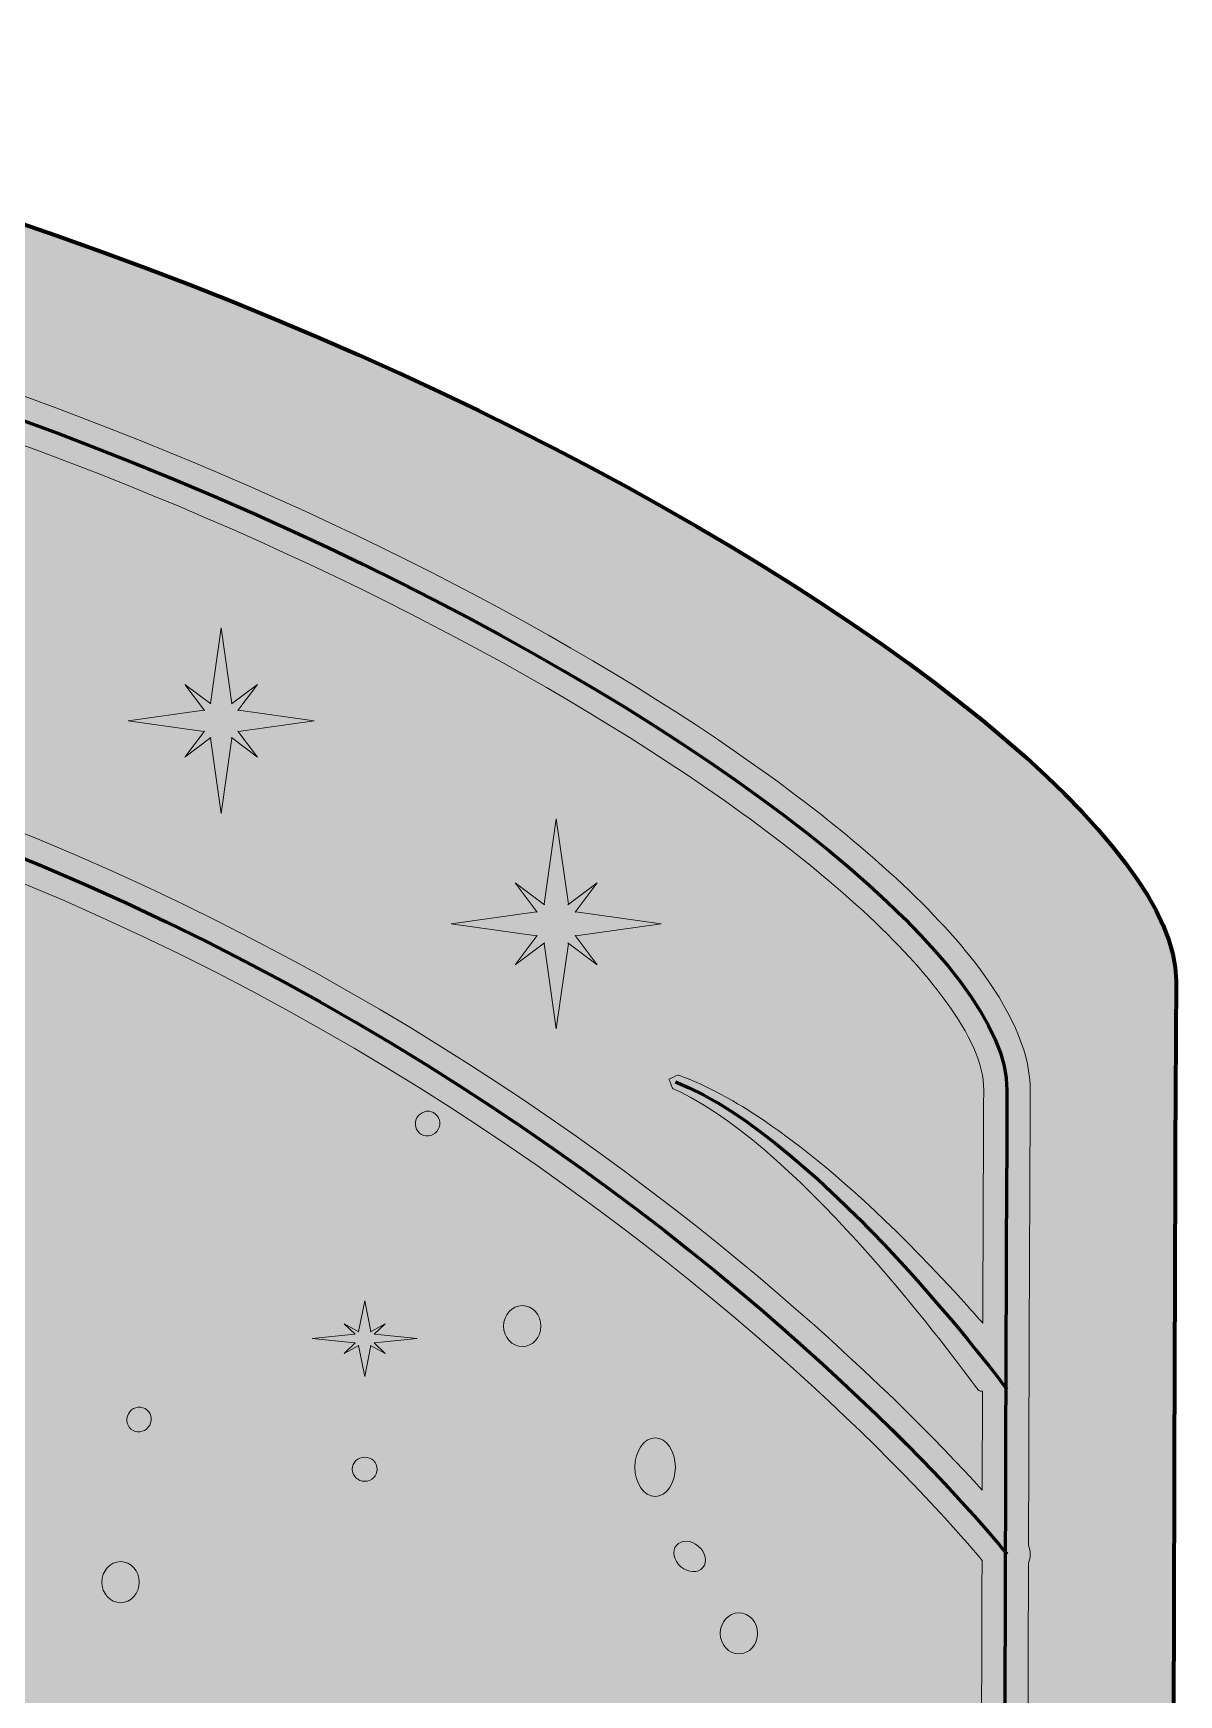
# Model space of a CAD drawing. Header units: millimetres. Extents: x 2.1 to 56, y 0.5 to 70.6.
# Drawn here: x 41.85 to 56.03, y 50 to 70.58 of the extents above; entities that cross this region are included whole.
import ezdxf

# ---------------------------------------------------------------- set-up
doc = ezdxf.new("R2010")
doc.units = ezdxf.units.MM

msp = doc.modelspace()

# ---------------------------------------------------------------- hatches: boundary and pattern name
at = {"true_color": 0x000000, "transparency": 33554687}
h = msp.add_hatch(color=18, dxfattribs=at)
edge = h.paths.add_edge_path(flags=0)
edge.add_spline(control_points=[(2.18, 58.849), (2.121, 62.163), (15.096, 70.58), (29.023, 70.516), (41.935, 70.457), (56.015, 62.173), (56, 58.849), (55.929, 43.515), (56.034, 43.399), (55.624, 27.611), (55.341, 16.727), (31.99, 0.499), (29.023, 0.889), (25.602, 1.338), (2.776, 14.306), (2.557, 29.116), (2.372, 41.574), (2.358, 48.941), (2.18, 58.849)], knot_values=[0, 0, 0, 0, 1, 1, 1, 2, 2, 2, 3, 3, 3, 4, 4, 4, 5, 5, 5, 6, 6, 6, 6], degree=3, periodic=1)
at = {"true_color": 0xffffff, "transparency": 33554687}
for points in [[(44.173, 63.215), (44.173, 62.065), (44.04, 62.28)], [(44.173, 63.193), (44.173, 62.087), (44.062, 62.294)], [(44.173, 63.215), (44.306, 62.28), (44.173, 62.065)], [(44.173, 63.193), (44.283, 62.294), (44.173, 62.087)], [(43.723, 62.514), (44.14, 62.201), (44.173, 62.065)], [(43.723, 62.514), (44.173, 62.065), (44.037, 62.097)], [(43.732, 62.506), (44.126, 62.198), (44.164, 62.073)], [(43.732, 62.506), (44.164, 62.073), (44.04, 62.111)], [(44.622, 62.514), (44.309, 62.097), (44.173, 62.065)], [(44.622, 62.514), (44.173, 62.065), (44.205, 62.201)], [(44.614, 62.506), (44.306, 62.111), (44.182, 62.073)], [(44.614, 62.506), (44.182, 62.073), (44.219, 62.198)], [(43.023, 62.065), (43.957, 62.197), (44.173, 62.065)], [(43.045, 62.065), (43.943, 62.175), (44.151, 62.065)], [(45.323, 62.065), (44.173, 62.065), (44.389, 62.197)], [(45.301, 62.065), (44.195, 62.065), (44.402, 62.175)], [(43.023, 62.065), (44.173, 62.065), (43.957, 61.932)], [(43.045, 62.065), (44.151, 62.065), (43.943, 61.954)], [(43.723, 61.615), (44.037, 62.032), (44.173, 62.065)], [(43.723, 61.615), (44.173, 62.065), (44.14, 61.929)], [(43.732, 61.624), (44.04, 62.018), (44.164, 62.056)], [(43.732, 61.624), (44.164, 62.056), (44.126, 61.932)], [(44.173, 60.915), (44.04, 61.849), (44.173, 62.065)], [(44.173, 60.937), (44.062, 61.835), (44.173, 62.043)], [(44.173, 60.915), (44.173, 62.065), (44.306, 61.849)], [(45.323, 62.065), (44.389, 61.932), (44.173, 62.065)], [(44.622, 61.615), (44.205, 61.929), (44.173, 62.065)], [(44.622, 61.615), (44.173, 62.065), (44.309, 62.032)], [(44.173, 60.937), (44.173, 62.043), (44.283, 61.835)], [(44.614, 61.624), (44.219, 61.932), (44.182, 62.056)], [(44.614, 61.624), (44.182, 62.056), (44.306, 62.018)], [(45.301, 62.065), (44.402, 61.954), (44.195, 62.065)], [(48.323, 60.85), (48.323, 59.55), (48.173, 59.793)], [(48.323, 60.825), (48.323, 59.575), (48.198, 59.809)], [(48.323, 60.85), (48.473, 59.793), (48.323, 59.55)], [(48.323, 60.825), (48.448, 59.809), (48.323, 59.575)], [(47.815, 60.058), (48.286, 59.704), (48.323, 59.55)], [(47.815, 60.058), (48.323, 59.55), (48.169, 59.586)], [(47.824, 60.048), (48.27, 59.7), (48.313, 59.559)], [(47.824, 60.048), (48.313, 59.559), (48.173, 59.602)], [(48.831, 60.058), (48.477, 59.586), (48.323, 59.55)], [(48.831, 60.058), (48.323, 59.55), (48.36, 59.704)], [(48.821, 60.048), (48.473, 59.602), (48.333, 59.559)], [(48.821, 60.048), (48.333, 59.559), (48.375, 59.7)], [(47.023, 59.55), (48.079, 59.7), (48.323, 59.55)], [(49.623, 59.55), (48.323, 59.55), (48.567, 59.7)], [(47.023, 59.55), (48.323, 59.55), (48.079, 59.4)], [(47.048, 59.55), (48.064, 59.675), (48.298, 59.55)], [(47.048, 59.55), (48.298, 59.55), (48.064, 59.425)], [(47.815, 59.041), (48.169, 59.513), (48.323, 59.55)], [(47.815, 59.041), (48.323, 59.55), (48.286, 59.396)], [(47.824, 59.051), (48.173, 59.497), (48.313, 59.54)], [(47.824, 59.051), (48.313, 59.54), (48.27, 59.399)], [(48.323, 58.25), (48.173, 59.306), (48.323, 59.55)], [(48.323, 58.275), (48.198, 59.29), (48.323, 59.525)], [(48.323, 58.25), (48.323, 59.55), (48.473, 59.306)], [(49.623, 59.55), (48.567, 59.4), (48.323, 59.55)], [(48.831, 59.041), (48.36, 59.396), (48.323, 59.55)], [(48.831, 59.041), (48.323, 59.55), (48.477, 59.513)], [(48.323, 58.275), (48.323, 59.525), (48.448, 59.29)], [(48.821, 59.051), (48.375, 59.399), (48.333, 59.54)], [(48.821, 59.051), (48.333, 59.54), (48.473, 59.497)], [(49.598, 59.55), (48.348, 59.55), (48.582, 59.675)], [(49.598, 59.55), (48.582, 59.425), (48.348, 59.55)], [(45.834, 54.466), (45.697, 54.597), (45.879, 54.498), (45.876, 54.501), (45.951, 54.882), (46.026, 54.501), (46.024, 54.498), (46.206, 54.597), (46.069, 54.466), (46.073, 54.468), (46.601, 54.414), (46.073, 54.36), (46.069, 54.361), (46.206, 54.23), (46.024, 54.329), (46.026, 54.326), (45.951, 53.945), (45.876, 54.326), (45.879, 54.329), (45.697, 54.23), (45.834, 54.361), (45.83, 54.36), (45.301, 54.414), (45.83, 54.468)]]:
    msp.add_hatch(color=7, dxfattribs=at).paths.add_polyline_path(points, flags=0)
h = msp.add_hatch(color=7, dxfattribs=at)
edge = h.paths.add_edge_path(flags=0)
edge.add_spline(control_points=[(49.799, 57.594), (51.627, 56.861), (53.906, 53.783), (53.906, 53.783), (53.906, 53.783), (49.799, 57.594), (49.799, 57.594)], knot_values=[0, 0, 0, 0, 1, 1, 1, 2, 2, 2, 2], degree=3, periodic=1)
h = msp.add_hatch(color=7, dxfattribs=at)
edge = h.paths.add_edge_path(flags=0)
edge.add_spline(control_points=[(46.615, 57.172), (46.669, 57.237), (46.765, 57.247), (46.829, 57.194), (46.892, 57.141), (46.899, 57.044), (46.844, 56.979), (46.789, 56.914), (46.693, 56.904), (46.63, 56.958), (46.567, 57.011), (46.56, 57.107), (46.615, 57.172)], knot_values=[0, 0, 0, 0, 1, 1, 1, 2, 2, 2, 3, 3, 3, 4, 4, 4, 4], degree=3, periodic=1)
h = msp.add_hatch(color=7, dxfattribs=at)
edge = h.paths.add_edge_path(flags=0)
edge.add_spline(control_points=[(47.903, 54.821), (48.031, 54.821), (48.134, 54.707), (48.134, 54.567), (48.134, 54.427), (48.031, 54.314), (47.903, 54.314), (47.775, 54.314), (47.671, 54.427), (47.671, 54.567), (47.671, 54.707), (47.775, 54.821), (47.903, 54.821)], knot_values=[0, 0, 0, 0, 1, 1, 1, 2, 2, 2, 3, 3, 3, 4, 4, 4, 4], degree=3, periodic=1)
h = msp.add_hatch(color=7, dxfattribs=at)
edge = h.paths.add_edge_path(flags=0)
edge.add_spline(control_points=[(43.041, 53.507), (43.096, 53.572), (43.192, 53.582), (43.255, 53.528), (43.318, 53.475), (43.325, 53.379), (43.27, 53.314), (43.215, 53.248), (43.119, 53.239), (43.056, 53.292), (42.993, 53.345), (42.986, 53.441), (43.041, 53.507)], knot_values=[0, 0, 0, 0, 1, 1, 1, 2, 2, 2, 3, 3, 3, 4, 4, 4, 4], degree=3, periodic=1)
h = msp.add_hatch(color=7, dxfattribs=at)
edge = h.paths.add_edge_path(flags=0)
edge.add_spline(control_points=[(49.548, 53.184), (49.687, 53.184), (49.799, 53.021), (49.799, 52.821), (49.799, 52.621), (49.687, 52.458), (49.548, 52.458), (49.41, 52.458), (49.297, 52.621), (49.297, 52.821), (49.297, 53.021), (49.41, 53.184), (49.548, 53.184)], knot_values=[0, 0, 0, 0, 1, 1, 1, 2, 2, 2, 3, 3, 3, 4, 4, 4, 4], degree=3, periodic=1)
h = msp.add_hatch(color=7, dxfattribs=at)
edge = h.paths.add_edge_path(flags=0)
edge.add_spline(control_points=[(45.951, 52.945), (46.037, 52.945), (46.106, 52.878), (46.106, 52.795), (46.106, 52.712), (46.037, 52.645), (45.951, 52.645), (45.866, 52.645), (45.797, 52.712), (45.797, 52.795), (45.797, 52.878), (45.866, 52.945), (45.951, 52.945)], knot_values=[0, 0, 0, 0, 1, 1, 1, 2, 2, 2, 3, 3, 3, 4, 4, 4, 4], degree=3, periodic=1)
h = msp.add_hatch(color=7, dxfattribs=at)
edge = h.paths.add_edge_path(flags=0)
edge.add_spline(control_points=[(49.811, 51.852), (49.871, 51.923), (49.993, 51.919), (50.083, 51.842), (50.174, 51.766), (50.199, 51.647), (50.14, 51.576), (50.08, 51.506), (49.958, 51.51), (49.868, 51.586), (49.777, 51.663), (49.752, 51.782), (49.811, 51.852)], knot_values=[0, 0, 0, 0, 1, 1, 1, 2, 2, 2, 3, 3, 3, 4, 4, 4, 4], degree=3, periodic=1)
h = msp.add_hatch(color=7, dxfattribs=at)
edge = h.paths.add_edge_path(flags=0)
edge.add_spline(control_points=[(42.927, 51.65), (43.055, 51.65), (43.159, 51.536), (43.159, 51.396), (43.159, 51.256), (43.055, 51.142), (42.927, 51.142), (42.799, 51.142), (42.695, 51.256), (42.695, 51.396), (42.695, 51.536), (42.799, 51.65), (42.927, 51.65)], knot_values=[0, 0, 0, 0, 1, 1, 1, 2, 2, 2, 3, 3, 3, 4, 4, 4, 4], degree=3, periodic=1)
h = msp.add_hatch(color=7, dxfattribs=at)
edge = h.paths.add_edge_path(flags=0)
edge.add_spline(control_points=[(50.586, 51.016), (50.713, 51.016), (50.817, 50.902), (50.817, 50.762), (50.817, 50.622), (50.713, 50.508), (50.586, 50.508), (50.458, 50.508), (50.354, 50.622), (50.354, 50.762), (50.354, 50.902), (50.458, 51.016), (50.586, 51.016)], knot_values=[0, 0, 0, 0, 1, 1, 1, 2, 2, 2, 3, 3, 3, 4, 4, 4, 4], degree=3, periodic=1)
at = {"true_color": 0x0d0000, "transparency": 33554687}
h = msp.add_hatch(color=18, dxfattribs=at)
edge = h.paths.add_edge_path(flags=0)
edge.add_spline(control_points=[(17.389, 34.55), (14.831, 35.782), (12.519, 37.057), (10.631, 38.316), (5.843, 41.509), (5.877, 43.423), (5.959, 44.117), (6.046, 44.853), (6.499, 45.302), (6.985, 45.569), (7.396, 45.796), (7.824, 45.88), (7.967, 45.915), (8.05, 45.936), (8.567, 45.939), (9.101, 45.902), (9.425, 45.879), (9.755, 45.841), (9.998, 45.8), (9.998, 45.8), (9.949, 45.905), (9.949, 45.905), (9.892, 46.025), (9.886, 46.162), (9.931, 46.287), (9.931, 46.287), (10.09, 46.73), (10.09, 46.73), (10.135, 46.855), (10.228, 46.957), (10.348, 47.013), (10.348, 47.013), (10.426, 47.05), (10.426, 47.05), (10.417, 47.066), (10.409, 47.082), (10.401, 47.098), (10.401, 47.098), (9.442, 49.135), (9.442, 49.135), (9.324, 49.385), (9.431, 49.683), (9.681, 49.8), (9.681, 49.8), (11.037, 50.439), (11.037, 50.439), (11.287, 50.556), (11.585, 50.449), (11.702, 50.199), (11.702, 50.199), (12.661, 48.162), (12.661, 48.162), (12.669, 48.146), (12.676, 48.129), (12.682, 48.112), (12.682, 48.112), (12.76, 48.149), (12.76, 48.149), (12.88, 48.206), (13.018, 48.212), (13.142, 48.167), (13.142, 48.167), (13.586, 48.008), (13.586, 48.008), (13.711, 47.963), (13.813, 47.87), (13.869, 47.75), (13.869, 47.75), (15.005, 45.338), (15.005, 45.338), (15.061, 45.218), (15.068, 45.08), (15.023, 44.956), (15.023, 44.956), (14.863, 44.512), (14.863, 44.512), (14.818, 44.387), (14.726, 44.286), (14.606, 44.229), (14.606, 44.229), (14.529, 44.193), (14.529, 44.193), (14.533, 44.186), (14.537, 44.178), (14.541, 44.17), (14.541, 44.17), (15.5, 42.134), (15.5, 42.134), (15.617, 41.884), (15.51, 41.586), (15.26, 41.468), (15.26, 41.468), (13.905, 40.83), (13.905, 40.83), (13.655, 40.712), (13.357, 40.82), (13.239, 41.069), (13.239, 41.069), (12.28, 43.106), (12.28, 43.106), (12.277, 43.114), (12.273, 43.122), (12.27, 43.129), (12.27, 43.129), (12.194, 43.093), (12.194, 43.093), (12.074, 43.037), (11.936, 43.03), (11.811, 43.075), (11.811, 43.075), (11.368, 43.235), (11.368, 43.235), (11.243, 43.28), (11.141, 43.372), (11.085, 43.492), (11.085, 43.492), (10.439, 44.864), (10.439, 44.864), (10.369, 44.81), (10.285, 44.775), (10.193, 44.764), (9.667, 44.703), (9.114, 44.675), (8.648, 44.538), (8.312, 44.44), (8.024, 44.286), (7.894, 43.944), (7.796, 43.687), (7.896, 43.387), (8.095, 43.038), (8.364, 42.565), (8.828, 42.041), (9.456, 41.471), (11.115, 39.966), (13.877, 38.192), (17.378, 36.375), (17.812, 42.616), (23.01, 47.551), (29.349, 47.551), (35.673, 47.551), (40.86, 42.641), (41.317, 36.423), (41.611, 36.276), (41.907, 36.126), (42.204, 35.973), (42.481, 35.831), (46.493, 33.845), (49.395, 31.648), (50.697, 30.663), (51.773, 29.626), (52.248, 28.693), (52.609, 27.986), (52.644, 27.303), (52.295, 26.743), (51.982, 26.241), (51.31, 25.8), (50.1, 25.601), (49.205, 25.453), (47.984, 25.425), (46.367, 25.57), (43.985, 25.784), (41.079, 26.333), (37.927, 27.129), (35.748, 24.898), (32.709, 23.512), (29.349, 23.512), (23.056, 23.512), (17.888, 28.375), (17.389, 34.55)], knot_values=[0, 0, 0, 0, 1, 1, 1, 2, 2, 2, 3, 3, 3, 4, 4, 4, 5, 5, 5, 6, 6, 6, 7, 7, 7, 8, 8, 8, 9, 9, 9, 10, 10, 10, 11, 11, 11, 12, 12, 12, 13, 13, 13, 14, 14, 14, 15, 15, 15, 16, 16, 16, 17, 17, 17, 18, 18, 18, 19, 19, 19, 20, 20, 20, 21, 21, 21, 22, 22, 22, 23, 23, 23, 24, 24, 24, 25, 25, 25, 26, 26, 26, 27, 27, 27, 28, 28, 28, 29, 29, 29, 30, 30, 30, 31, 31, 31, 32, 32, 32, 33, 33, 33, 34, 34, 34, 35, 35, 35, 36, 36, 36, 37, 37, 37, 38, 38, 38, 39, 39, 39, 40, 40, 40, 41, 41, 41, 42, 42, 42, 43, 43, 43, 44, 44, 44, 45, 45, 45, 46, 46, 46, 47, 47, 47, 48, 48, 48, 49, 49, 49, 50, 50, 50, 51, 51, 51, 52, 52, 52, 53, 53, 53, 54, 54, 54, 55, 55, 55, 56, 56, 56, 56], degree=3, periodic=1)
edge = h.paths.add_edge_path(flags=0)
edge.add_spline(control_points=[(41.347, 35.285), (41.293, 32.609), (40.364, 30.146), (38.835, 28.172), (42.856, 27.132), (46.266, 26.584), (48.594, 26.61), (49.441, 26.619), (50.136, 26.703), (50.651, 26.878), (51.032, 27.007), (51.306, 27.166), (51.403, 27.423), (51.494, 27.663), (51.411, 27.942), (51.239, 28.264), (51.003, 28.704), (50.592, 29.19), (50.033, 29.718), (48.317, 31.34), (45.263, 33.294), (41.347, 35.285)], knot_values=[0, 0, 0, 0, 1, 1, 1, 2, 2, 2, 3, 3, 3, 4, 4, 4, 5, 5, 5, 6, 6, 6, 7, 7, 7, 7], degree=3, periodic=1)

# ---------------------------------------------------------------- linework, layer by layer
at = {"color": 18, "linetype": 'Continuous', "lineweight": 9, "true_color": 0x000000}
for points in [[(43.965, 62.193), (43.723, 62.514), (44.045, 62.273), (44.04, 62.28), (44.173, 63.215), (44.306, 62.28), (44.301, 62.273), (44.622, 62.514), (44.381, 62.193), (44.389, 62.197), (45.323, 62.065), (44.389, 61.932), (44.381, 61.937), (44.622, 61.615), (44.301, 61.857), (44.306, 61.849), (44.173, 60.915), (44.04, 61.849), (44.045, 61.857), (43.723, 61.615), (43.965, 61.937), (43.957, 61.932), (43.023, 62.065), (43.957, 62.197), (43.965, 62.193)], [(48.088, 59.694), (47.815, 60.058), (48.178, 59.785), (48.173, 59.793), (48.323, 60.85), (48.473, 59.793), (48.468, 59.785), (48.831, 60.058), (48.558, 59.694), (48.567, 59.7), (49.623, 59.55), (48.567, 59.4), (48.558, 59.405), (48.831, 59.041), (48.468, 59.314), (48.473, 59.306), (48.323, 58.25), (48.173, 59.306), (48.178, 59.314), (47.815, 59.041), (48.088, 59.405), (48.079, 59.4), (47.023, 59.55), (48.079, 59.7), (48.088, 59.694)], [(45.834, 54.466), (45.697, 54.597), (45.879, 54.498), (45.876, 54.501), (45.951, 54.882), (46.026, 54.501), (46.024, 54.498), (46.206, 54.597), (46.069, 54.466), (46.073, 54.468), (46.601, 54.414), (46.073, 54.36), (46.069, 54.361), (46.206, 54.23), (46.024, 54.329), (46.026, 54.326), (45.951, 53.945), (45.876, 54.326), (45.879, 54.329), (45.697, 54.23), (45.834, 54.361), (45.83, 54.36), (45.301, 54.414), (45.83, 54.468), (45.834, 54.466)]]:
    msp.add_lwpolyline(points, close=True, dxfattribs=at)
at = {"color": 7, "linetype": 'Continuous', "lineweight": 158, "true_color": 0xffffff}
msp.add_open_spline([(2.18, 58.849), (2.358, 48.941), (2.372, 41.574), (2.557, 29.116), (2.776, 14.306), (25.602, 1.338), (29.023, 0.889), (31.99, 0.499), (55.341, 16.727), (55.624, 27.611), (56.034, 43.399), (55.929, 43.515), (56, 58.849), (56.015, 62.173), (41.935, 70.457), (29.023, 70.516), (15.096, 70.58), (2.121, 62.163), (2.18, 58.849)], degree=3, knots=[0, 0, 0, 0, 1, 1, 1, 2, 2, 2, 3, 3, 3, 4, 4, 4, 5, 5, 5, 6, 6, 6, 6], dxfattribs=at)
at = {"color": 18, "linetype": 'Continuous', "lineweight": 9, "true_color": 0x000000}
for points, knots in [([(54.172, 51.633), (54.147, 42.936), (54.164, 40.895), (53.847, 28.675), (53.783, 26.218), (52.481, 23.466), (50.482, 20.715), (47.528, 16.65), (43.056, 12.573), (38.944, 9.44), (35.741, 6.998), (32.755, 5.129), (30.875, 4.276), (30.005, 3.881), (29.348, 3.708), (28.991, 3.755), (28.501, 3.819), (27.594, 4.146), (26.407, 4.713), (23.715, 6), (19.533, 8.526), (15.533, 11.868), (9.787, 16.671), (4.436, 23.161), (4.333, 30.067), (4.163, 41.555), (4.151, 48.349), (3.986, 57.485), (3.979, 57.897), (4.154, 58.391), (4.515, 58.931), (5.009, 59.672), (5.855, 60.522), (6.993, 61.401), (11.337, 64.754), (19.966, 68.578), (29.029, 68.537), (37.429, 68.499), (46.36, 64.715), (50.958, 61.389), (52.161, 60.518), (53.071, 59.676), (53.607, 58.939), (54, 58.399), (54.196, 57.904), (54.194, 57.489), (54.184, 55.311), (54.177, 53.467), (54.173, 51.851), (54.201, 51.78), (54.2, 51.702), (54.172, 51.633)], [0, 0, 0, 0, 1, 1, 1, 2, 2, 2, 3, 3, 3, 4, 4, 4, 5, 5, 5, 6, 6, 6, 7, 7, 7, 8, 8, 8, 9, 9, 9, 10, 10, 10, 11, 11, 11, 12, 12, 12, 13, 13, 13, 14, 14, 14, 15, 15, 15, 16, 16, 16, 17, 17, 17, 17]), ([(53.606, 54.603), (53.61, 55.498), (53.613, 56.457), (53.618, 57.491), (53.62, 57.812), (53.445, 58.184), (53.141, 58.601), (52.632, 59.3), (51.764, 60.095), (50.621, 60.922), (46.093, 64.198), (37.298, 67.924), (29.027, 67.961), (20.11, 68.002), (11.618, 64.244), (7.345, 60.945), (6.268, 60.113), (5.461, 59.313), (4.994, 58.612), (4.714, 58.192), (4.556, 57.816), (4.562, 57.495), (4.583, 56.341), (4.601, 55.224), (4.617, 54.131), (4.815, 54.357), (5.068, 54.636), (5.357, 54.93), (7.033, 56.641), (8.015, 57.033), (8.325, 57.147), (8.332, 57.15), (8.34, 57.157), (8.347, 57.155), (8.408, 57.137), (8.403, 57.124), (8.464, 57.105), (8.441, 57.07), (8.438, 57.024), (8.414, 56.989), (8.398, 56.965), (7.676, 56.75), (6.336, 55.32), (5.461, 54.387), (4.714, 53.366), (4.63, 53.256), (4.636, 52.866), (4.641, 52.479), (4.647, 52.094), (6.727, 54.499), (15.157, 63.123), (29.09, 63.127), (42.976, 63.13), (51.466, 54.882), (53.599, 52.536), (53.599, 52.536), (53.603, 53.762), (53.603, 53.762), (53.588, 53.764), (53.57, 53.76), (53.557, 53.768), (53.53, 53.786), (51.725, 56.34), (50.159, 57.299), (49.9, 57.458), (49.768, 57.507), (49.766, 57.511), (49.742, 57.546), (49.739, 57.592), (49.716, 57.627), (49.757, 57.639), (49.792, 57.665), (49.833, 57.677), (49.833, 57.677), (50.042, 57.605), (50.289, 57.477), (50.651, 57.29), (51.738, 56.683), (53.411, 54.824), (53.474, 54.754), (53.541, 54.678), (53.606, 54.603)], [0, 0, 0, 0, 1, 1, 1, 2, 2, 2, 3, 3, 3, 4, 4, 4, 5, 5, 5, 6, 6, 6, 7, 7, 7, 8, 8, 8, 9, 9, 9, 10, 10, 10, 11, 11, 11, 12, 12, 12, 13, 13, 13, 14, 14, 14, 15, 15, 15, 16, 16, 16, 17, 17, 17, 18, 18, 18, 19, 19, 19, 20, 20, 20, 21, 21, 21, 22, 22, 22, 23, 23, 23, 24, 24, 24, 25, 25, 25, 26, 26, 26, 27, 27, 27, 27]), ([(53.375, 32.803), (53.585, 41.525), (53.575, 44.031), (53.597, 51.666), (52.67, 52.775), (44.08, 62.555), (29.09, 62.551), (13.964, 62.547), (5.441, 52.2), (4.658, 51.208), (4.715, 46.84), (4.751, 42.647), (4.809, 37.645), (4.812, 37.645), (4.815, 37.646), (4.819, 37.646), (4.911, 37.646), (4.986, 37.549), (4.986, 37.431), (4.986, 37.313), (4.911, 37.217), (4.819, 37.217), (4.819, 37.217), (4.814, 37.217), (4.814, 37.217), (4.825, 36.294), (4.837, 35.344), (4.849, 34.36), (4.892, 34.472), (4.975, 34.548), (5.069, 34.548), (5.208, 34.548), (5.32, 34.385), (5.32, 34.185), (5.32, 33.985), (5.208, 33.822), (5.069, 33.822), (4.978, 33.822), (4.898, 33.893), (4.854, 33.998), (4.871, 32.749), (4.889, 31.446), (4.909, 30.075), (5.009, 23.323), (10.284, 17.005), (15.902, 12.31), (16.27, 12.003), (16.639, 11.702), (17.009, 11.409), (16.986, 11.464), (16.973, 11.528), (16.973, 11.597), (16.973, 11.797), (17.085, 11.96), (17.224, 11.96), (17.362, 11.96), (17.475, 11.797), (17.475, 11.597), (17.475, 11.4), (17.366, 11.24), (17.231, 11.234), (20.762, 8.462), (24.29, 6.363), (26.656, 5.232), (27.764, 4.702), (28.608, 4.385), (29.066, 4.325), (29.365, 4.286), (29.906, 4.468), (30.637, 4.8), (32.265, 5.538), (34.73, 7.051), (37.445, 9.038), (37.436, 9.057), (37.431, 9.078), (37.431, 9.1), (37.431, 9.183), (37.5, 9.25), (37.586, 9.25), (37.624, 9.25), (37.658, 9.237), (37.685, 9.215), (37.986, 9.437), (38.29, 9.664), (38.596, 9.897), (39.471, 10.565), (40.364, 11.275), (41.254, 12.019), (41.233, 12.045), (41.22, 12.078), (41.22, 12.113), (41.22, 12.196), (41.289, 12.263), (41.374, 12.263), (41.419, 12.263), (41.459, 12.245), (41.487, 12.215), (44.655, 14.885), (47.777, 17.972), (50.016, 21.054), (51.936, 23.696), (53.21, 26.33), (53.271, 28.69), (53.31, 30.199), (53.345, 31.552), (53.374, 32.782), (53.374, 32.782), (52.448, 32.427), (52.448, 32.427), (52.448, 32.427), (52.439, 32.43), (52.439, 32.43), (52.439, 32.43), (52.786, 32.137), (52.786, 32.137), (52.786, 32.137), (52.371, 32.322), (52.371, 32.322), (52.371, 32.322), (52.378, 32.315), (52.378, 32.315), (52.378, 32.315), (52.468, 31.252), (52.468, 31.252), (52.468, 31.252), (52.085, 32.248), (52.085, 32.248), (52.085, 32.248), (52.089, 32.257), (52.089, 32.257), (52.089, 32.257), (51.795, 31.91), (51.795, 31.91), (51.795, 31.91), (51.98, 32.325), (51.98, 32.325), (51.98, 32.325), (51.973, 32.318), (51.973, 32.318), (51.973, 32.318), (50.91, 32.228), (50.91, 32.228), (50.91, 32.228), (51.906, 32.61), (51.906, 32.61), (51.906, 32.61), (51.916, 32.607), (51.916, 32.607), (51.916, 32.607), (51.568, 32.901), (51.568, 32.901), (51.568, 32.901), (51.984, 32.716), (51.984, 32.716), (51.984, 32.716), (51.977, 32.723), (51.977, 32.723), (51.977, 32.723), (51.887, 33.786), (51.887, 33.786), (51.887, 33.786), (52.269, 32.79), (52.269, 32.79), (52.269, 32.79), (52.266, 32.78), (52.266, 32.78), (52.266, 32.78), (52.559, 33.128), (52.559, 33.128), (52.559, 33.128), (52.374, 32.712), (52.374, 32.712), (52.374, 32.712), (52.381, 32.719), (52.381, 32.719), (52.381, 32.719), (53.375, 32.803), (53.375, 32.803)], [0, 0, 0, 0, 1, 1, 1, 2, 2, 2, 3, 3, 3, 4, 4, 4, 5, 5, 5, 6, 6, 6, 7, 7, 7, 8, 8, 8, 9, 9, 9, 10, 10, 10, 11, 11, 11, 12, 12, 12, 13, 13, 13, 14, 14, 14, 15, 15, 15, 16, 16, 16, 17, 17, 17, 18, 18, 18, 19, 19, 19, 20, 20, 20, 21, 21, 21, 22, 22, 22, 23, 23, 23, 24, 24, 24, 25, 25, 25, 26, 26, 26, 27, 27, 27, 28, 28, 28, 29, 29, 29, 30, 30, 30, 31, 31, 31, 32, 32, 32, 33, 33, 33, 34, 34, 34, 35, 35, 35, 36, 36, 36, 37, 37, 37, 38, 38, 38, 39, 39, 39, 40, 40, 40, 41, 41, 41, 42, 42, 42, 43, 43, 43, 44, 44, 44, 45, 45, 45, 46, 46, 46, 47, 47, 47, 48, 48, 48, 49, 49, 49, 50, 50, 50, 51, 51, 51, 52, 52, 52, 53, 53, 53, 54, 54, 54, 55, 55, 55, 56, 56, 56, 57, 57, 57, 58, 58, 58, 59, 59, 59, 59]), ([(46.615, 57.172), (46.669, 57.237), (46.765, 57.247), (46.829, 57.194), (46.892, 57.141), (46.899, 57.044), (46.844, 56.979), (46.789, 56.914), (46.693, 56.904), (46.63, 56.958), (46.567, 57.011), (46.56, 57.107), (46.615, 57.172)], [0, 0, 0, 0, 1, 1, 1, 2, 2, 2, 3, 3, 3, 4, 4, 4, 4]), ([(47.903, 54.821), (48.031, 54.821), (48.134, 54.707), (48.134, 54.567), (48.134, 54.427), (48.031, 54.314), (47.903, 54.314), (47.775, 54.314), (47.671, 54.427), (47.671, 54.567), (47.671, 54.707), (47.775, 54.821), (47.903, 54.821)], [0, 0, 0, 0, 1, 1, 1, 2, 2, 2, 3, 3, 3, 4, 4, 4, 4]), ([(43.041, 53.507), (43.096, 53.572), (43.192, 53.582), (43.255, 53.528), (43.318, 53.475), (43.325, 53.379), (43.27, 53.314), (43.215, 53.248), (43.119, 53.239), (43.056, 53.292), (42.993, 53.345), (42.986, 53.441), (43.041, 53.507)], [0, 0, 0, 0, 1, 1, 1, 2, 2, 2, 3, 3, 3, 4, 4, 4, 4]), ([(49.548, 53.184), (49.687, 53.184), (49.799, 53.021), (49.799, 52.821), (49.799, 52.621), (49.687, 52.458), (49.548, 52.458), (49.41, 52.458), (49.297, 52.621), (49.297, 52.821), (49.297, 53.021), (49.41, 53.184), (49.548, 53.184)], [0, 0, 0, 0, 1, 1, 1, 2, 2, 2, 3, 3, 3, 4, 4, 4, 4]), ([(45.951, 52.945), (46.037, 52.945), (46.106, 52.878), (46.106, 52.795), (46.106, 52.712), (46.037, 52.645), (45.951, 52.645), (45.866, 52.645), (45.797, 52.712), (45.797, 52.795), (45.797, 52.878), (45.866, 52.945), (45.951, 52.945)], [0, 0, 0, 0, 1, 1, 1, 2, 2, 2, 3, 3, 3, 4, 4, 4, 4]), ([(49.811, 51.852), (49.871, 51.923), (49.993, 51.919), (50.083, 51.842), (50.174, 51.766), (50.199, 51.647), (50.14, 51.576), (50.08, 51.506), (49.958, 51.51), (49.868, 51.586), (49.777, 51.663), (49.752, 51.782), (49.811, 51.852)], [0, 0, 0, 0, 1, 1, 1, 2, 2, 2, 3, 3, 3, 4, 4, 4, 4]), ([(42.927, 51.65), (43.055, 51.65), (43.159, 51.536), (43.159, 51.396), (43.159, 51.256), (43.055, 51.142), (42.927, 51.142), (42.799, 51.142), (42.695, 51.256), (42.695, 51.396), (42.695, 51.536), (42.799, 51.65), (42.927, 51.65)], [0, 0, 0, 0, 1, 1, 1, 2, 2, 2, 3, 3, 3, 4, 4, 4, 4]), ([(50.586, 51.016), (50.713, 51.016), (50.817, 50.902), (50.817, 50.762), (50.817, 50.622), (50.713, 50.508), (50.586, 50.508), (50.458, 50.508), (50.354, 50.622), (50.354, 50.762), (50.354, 50.902), (50.458, 51.016), (50.586, 51.016)], [0, 0, 0, 0, 1, 1, 1, 2, 2, 2, 3, 3, 3, 4, 4, 4, 4])]:
    msp.add_open_spline(points, degree=3, knots=knots, dxfattribs=at)
at = {"color": 7, "linetype": 'Continuous', "lineweight": 60, "true_color": 0xffffff}
for points, knots in [([(4.274, 57.49), (4.438, 48.353), (4.451, 41.56), (4.621, 30.071), (4.824, 16.413), (25.874, 4.454), (29.028, 4.04), (31.765, 3.681), (53.298, 18.646), (53.559, 28.683), (53.937, 43.242), (53.84, 43.349), (53.906, 57.49), (53.92, 60.556), (40.936, 68.195), (29.028, 68.249), (16.185, 68.308), (4.219, 60.546), (4.274, 57.49)], [0, 0, 0, 0, 1, 1, 1, 2, 2, 2, 3, 3, 3, 4, 4, 4, 5, 5, 5, 6, 6, 6, 6]), ([(4.369, 51.305), (4.369, 51.305), (13.051, 62.834), (29.09, 62.839), (45.13, 62.843), (53.906, 51.742), (53.906, 51.742)], [0, 0, 0, 0, 1, 1, 1, 2, 2, 2, 2])]:
    msp.add_open_spline(points, degree=3, knots=knots, dxfattribs=at)
msp.add_open_spline([(49.799, 57.594), (51.627, 56.861), (53.906, 53.783), (53.906, 53.783)], degree=3, dxfattribs=at)

doc.saveas('drawing.dxf')
